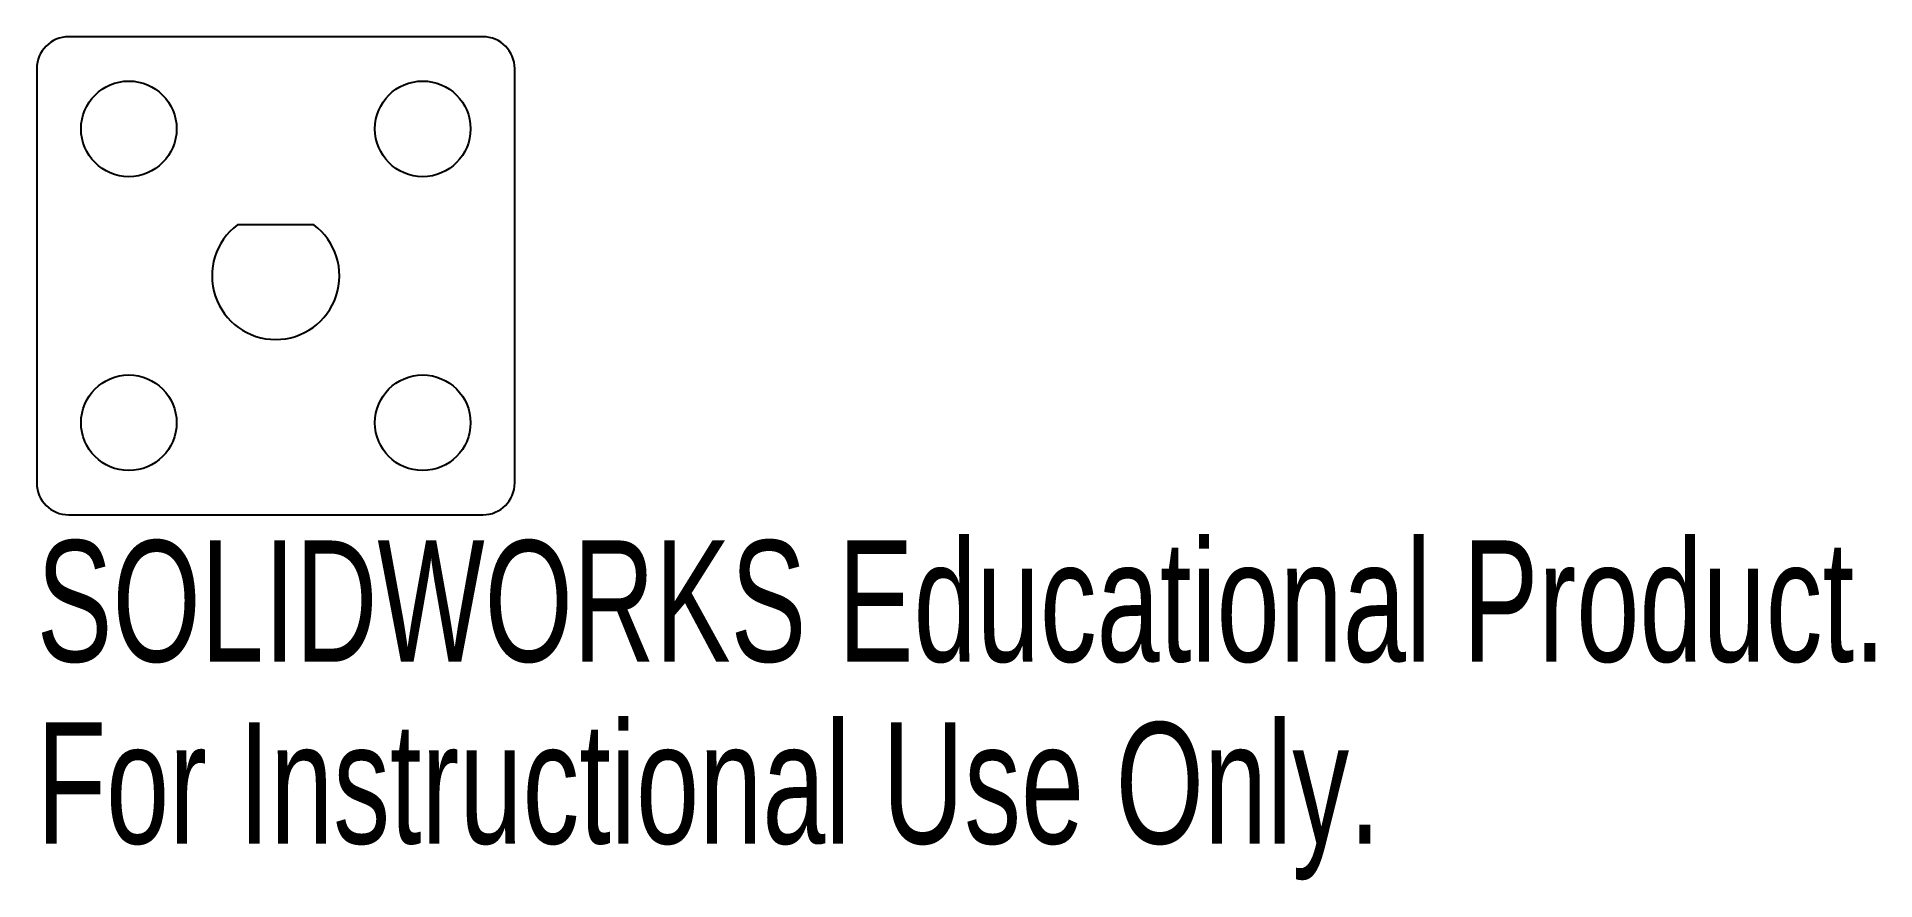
# Model space of a CAD drawing. Header units: inches. Extents: x -0.81 to 2.07, y -0.72 to 0.6.
import ezdxf

# ---------------------------------------------------------------- set-up
doc = ezdxf.new("R2010")
doc.units = ezdxf.units.IN
doc.header["$MEASUREMENT"] = 0
doc.styles.add('SLDTEXTSTYLE0', font='TXT', dxfattribs={"width": 0.7})

msp = doc.modelspace()

# ---------------------------------------------------------------- linework, layer by layer
at = {"color": 7, "linetype": 'Continuous', "lineweight": 25}
for p, q in [((-0.114, 0.6009), (-0.764, 0.6009)), ((-0.814, 0.5509), (-0.814, -0.0991)), ((-0.064, -0.0991), (-0.064, 0.5509)), ((-0.379, 0.3059), (-0.499, 0.3059)), ((-0.764, -0.1491), (-0.114, -0.1491))]:
    msp.add_line(p, q, dxfattribs=at)
for centre in [(-0.6695, 0.4564), (-0.2084, 0.4564), (-0.6695, -0.0047), (-0.2084, -0.0047)]:
    msp.add_circle(centre, 0.075, dxfattribs=at)
for centre, radius, start, end in [((-0.764, 0.5509), 0.05, 90, 180), ((-0.114, 0.5509), 0.05, 0, 90), ((-0.439, 0.2259), 0.1, 126.8699, 53.1301), ((-0.764, -0.0991), 0.05, 180, 270), ((-0.114, -0.0991), 0.05, 270, 0)]:
    msp.add_arc(centre, radius, start, end, dxfattribs=at)

# ---------------------------------------------------------------- texts
at = {"color": 7, "linetype": 'Continuous', "char_height": 0.1903, "attachment_point": 1, "style": 'SLDTEXTSTYLE0'}
for s, insert in [('SOLIDWORKS Educational Product.', (-0.814, -0.1893)), ('For Instructional Use Only.', (-0.814, -0.4747))]:
    msp.add_mtext(s, dxfattribs=dict(at, insert=insert))

doc.saveas('drawing.dxf')
